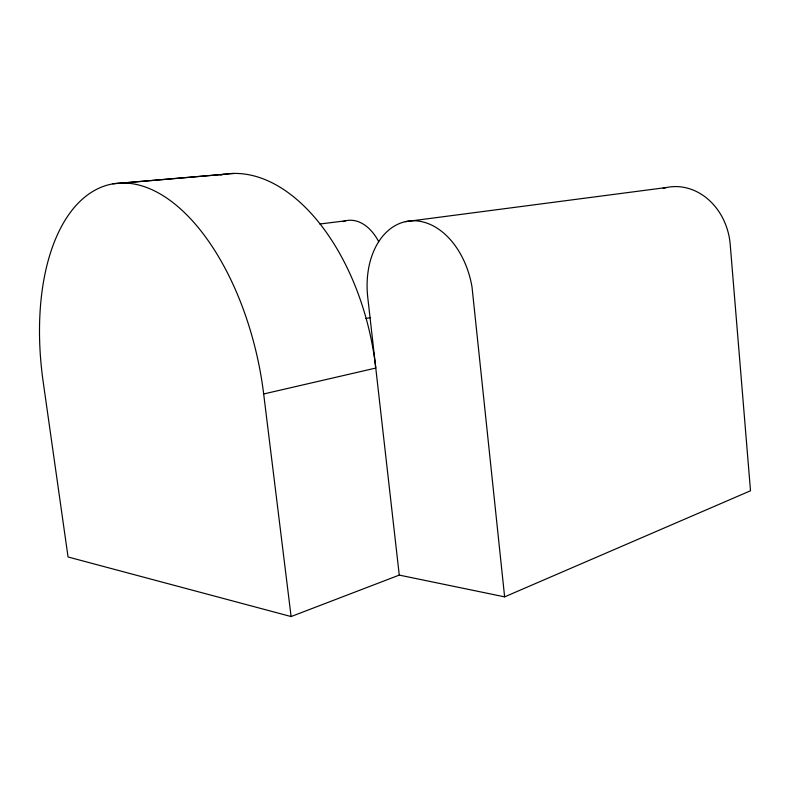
<?xml version="1.0" encoding="UTF-8"?>
<svg xmlns="http://www.w3.org/2000/svg" width="790" height="790" viewBox="0 0 790 790"><rect width="100%" height="100%" fill="white"/><g stroke="black" fill="none" stroke-linecap="round" stroke-linejoin="round"><path stroke-width="1.19" d="M291.105 616.556L263.672 393.973A204.383 107.726 78.2 0 0 126.272 183.083A204.383 107.726 78.2 0 0 43.124 381.412L68.049 556.98L291.105 616.556L399.266 575.1L504.622 596.855L750.5 490.778L730.207 244.426A60.929 52.101 81 0 0 663.136 188.346M263.672 393.973L375.773 368.061A190.933 113.217 78.2 0 0 220.686 174.955M365.75 318.528L370.589 317.58M405.329 221.674L666.444 187.516M319.861 224.014L345.556 220.815M122.49 182.994L233.978 173.445M112.94 183.833L223.945 174.333M399.266 575.1L367.755 297.386A74.991 52.338 79.7 0 1 409.812 220.943A74.991 52.338 79.7 0 1 472.025 287.056L504.622 596.855M342.929 221.625A47.291 31.284 81.1 0 1 378.696 241.661"/></g></svg>
